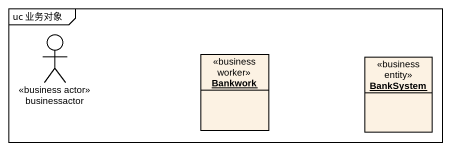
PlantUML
@startuml
mainframe uc 业务对象
allowmixing
hide circle
hide empty members
actor businessactor <<business actor>>
object Bankwork <<business worker>>
object BankSystem <<business entity>>
@enduml
